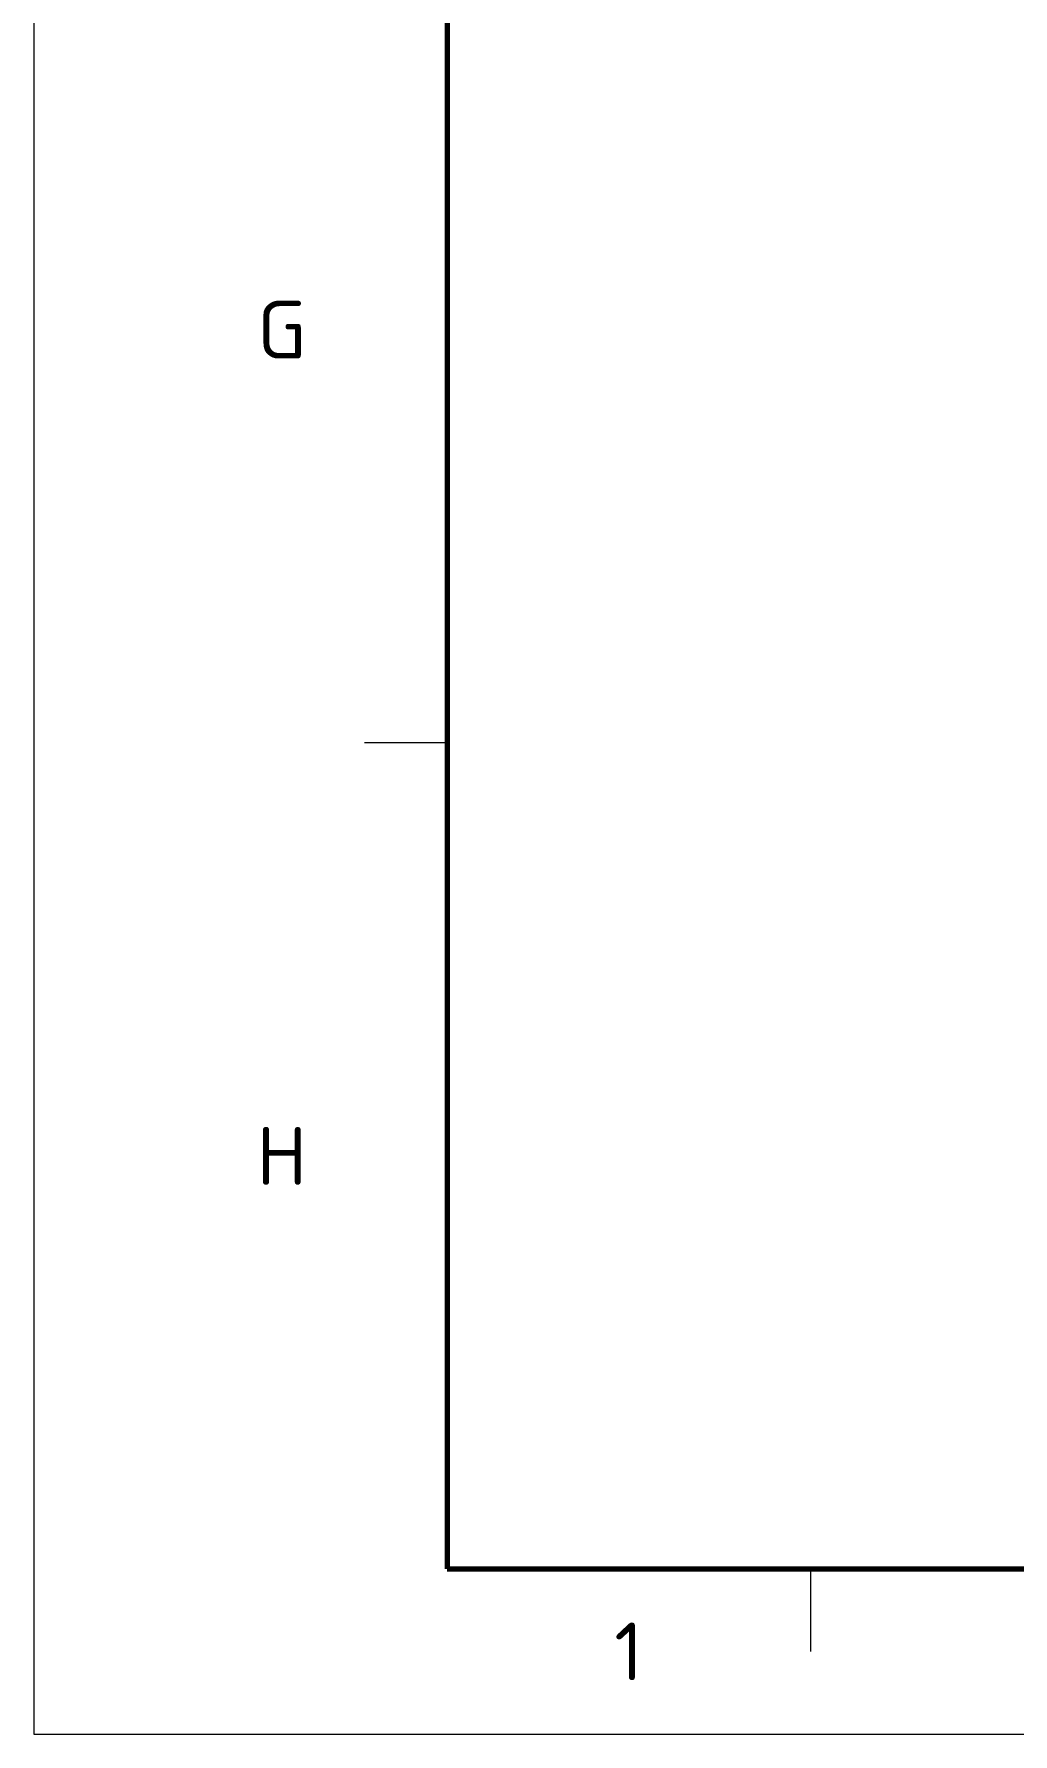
# Model space of a CAD drawing. Header units: millimetres. Extents: x 0 to 2208, y 0 to 420.
# Drawn here: x 480 to 539.3, y 0 to 102.9 of the extents above; entities that cross this region are included whole.
import ezdxf
from ezdxf.enums import TextEntityAlignment as Align

# ---------------------------------------------------------------- set-up
doc = ezdxf.new("R2010")
doc.units = ezdxf.units.MM
for name, color, linetype, lineweight in [('06-TEXTO', 7, 'CONTINUOUS', 25), ('07-RECUADRO', 7, 'CONTINUOUS', 70), ('08-FINA', 5, 'CONTINUOUS', 18)]:
    doc.layers.add(name, color=color, linetype=linetype, lineweight=lineweight)
doc.styles.add('ISO3098', font='isocpeur.ttf')

msp = doc.modelspace()

# ---------------------------------------------------------------- linework, layer by layer
at = {"layer": '07-RECUADRO'}
msp.add_lwpolyline([(505, 10), (1064, 10), (1064, 410), (505, 410)], close=True, dxfattribs=at)
at = {"layer": '08-FINA'}
for p, q in [((505, 60), (500, 60)), ((527, 10), (527, 5))]:
    msp.add_line(p, q, dxfattribs=at)
msp.add_lwpolyline([(480, 0), (1074, 0), (1074, 420), (480, 420)], close=True, dxfattribs=at)

# ---------------------------------------------------------------- texts
at = {"layer": '06-TEXTO', "style": 'ISO3098'}
for s, p in [('G', (495, 85)), ('H', (495, 35)), ('1', (516, 5))]:
    msp.add_text(s, height=3.5, dxfattribs=at).set_placement(p, align=Align.MIDDLE_CENTER)

doc.saveas('drawing.dxf')
